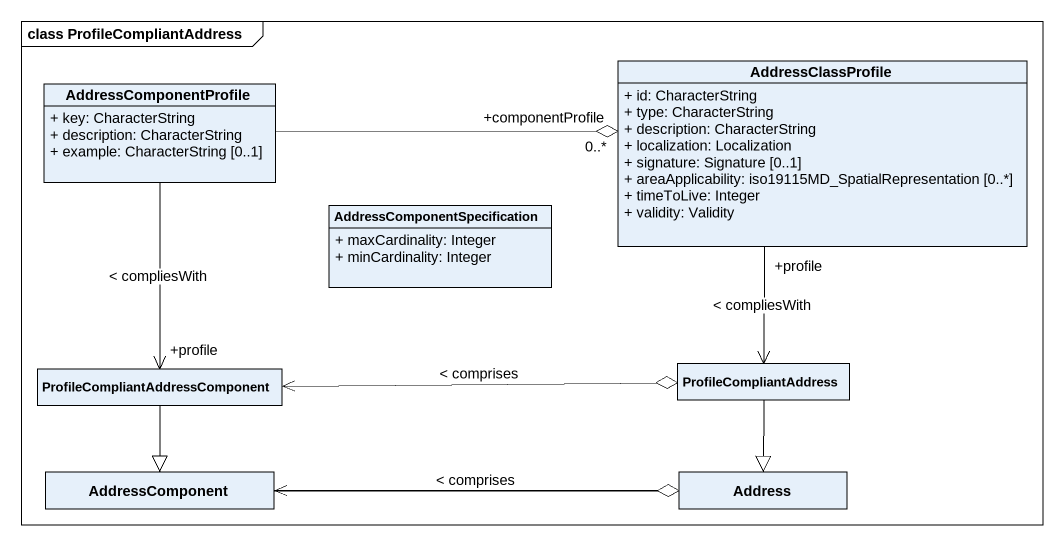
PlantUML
@startuml
mainframe class ProfileCompliantAddress
hide circle
hide empty members
skinparam classAttributeIconSize 0
class AddressClassProfile {
  + id: CharacterString
  + type: CharacterString
  + description: CharacterString
  + localization: Localization
  + signature: Signature [0..1]
  + areaApplicability: iso19115MD_SpatialRepresentation [0..*]
  + timeToLive: Integer
  + validity: Validity
}
class AddressComponentProfile {
  + key: CharacterString
  + description: CharacterString
  + example: CharacterString [0..1]
}
class "AddressComponentSpecification" as AddressComponentSpecificatio {
  + maxCardinality: Integer
  + minCardinality: Integer
}
class "ProfileCompliantAddressComponent" as ProfileCompliantAddressCompo
class ProfileCompliantAddress
class AddressComponent
class Address
AddressClassProfile "+profile" --> ProfileCompliantAddress : < compliesWith
AddressComponentProfile -right-o "+componentProfile\n0..*" AddressClassProfile
AddressComponentProfile --> "+profile" ProfileCompliantAddressCompo : < compliesWith
ProfileCompliantAddressCompo <-right-o ProfileCompliantAddress : < comprises
ProfileCompliantAddressCompo --|> AddressComponent
ProfileCompliantAddress --|> Address
AddressComponent <-right-o Address : < comprises
Address -left- AddressComponent
@enduml
